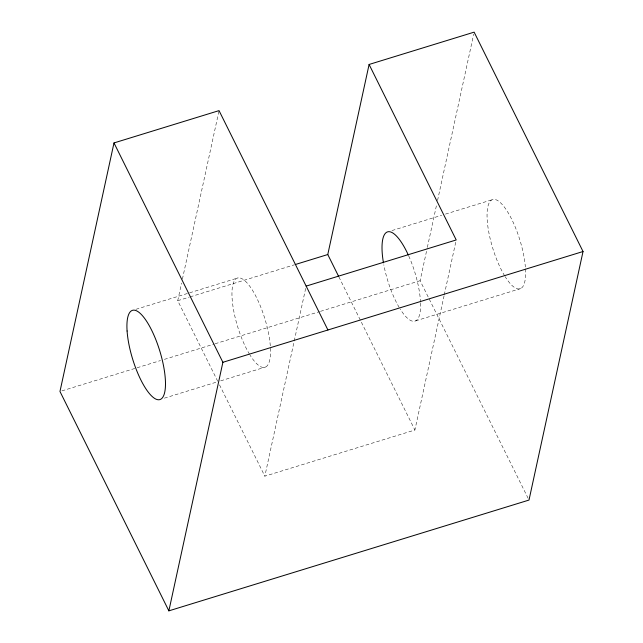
<?xml version="1.0" encoding="UTF-8"?>
<svg xmlns="http://www.w3.org/2000/svg" width="643" height="643" viewBox="0 0 643 643"><rect width="100%" height="100%" fill="white"/><g stroke="black" fill="none" stroke-linecap="round" stroke-linejoin="round"><path stroke-width="0.48" stroke-dasharray="3.21 2.41" d="M217.728 381.275L177.725 300.691L181.559 283.057M182.411 279.134L219.038 110.62M444.072 295.796L414.896 430.022L264.836 476.182L294.012 341.955M294.229 340.975L305.73 288.072M528.112 498.269L420.112 280.702L427.129 248.407M427.338 247.434L436.701 204.378M437.553 200.463L473.714 34.103M444.281 294.815L456 240.932M135.938 309.315L238.119 277.889M391.997 230.556L441.653 215.276M445.47 214.103L493.213 199.418M177.725 300.691L189.195 297.162M190.151 296.865L294.325 264.82M61.889 390.896L160.541 360.546M164.375 359.373L214.175 344.045M215.14 343.756L319.539 311.638M320.495 311.341L420.112 280.702M164.351 398.17L216.876 382.014M220.694 380.841L265.575 367.032M415.627 320.873L520.669 288.562M338.893 276.916L414.896 430.022M219.504 384.852L264.836 476.182M525.5 268.935A46.682 14.17 72.9 0 1 505.189 276.707M504.699 275.911A46.682 14.17 72.9 0 1 487.048 215.276A46.682 14.17 72.9 0 1 504.763 207.633A46.682 14.17 72.9 0 1 525.355 266.99M420.546 303.134A46.682 14.17 72.9 0 1 400.147 309.018M399.166 307.402A46.682 14.17 72.9 0 1 383.799 264.755M408.739 255.962A46.682 14.17 72.9 0 1 420.506 302.202M249.597 354.381A46.682 14.17 72.9 0 1 235.322 279.48A46.682 14.17 72.9 0 1 268.557 333.452A46.682 14.17 72.9 0 1 250.087 355.177"/><path stroke-width="0.96" d="M327.93 329.988L219.038 110.62L113.996 142.931L59.968 391.483L168.868 610.85L529.004 500.069L583.032 251.517L474.132 32.15L369.098 64.461L327.777 254.532L338.451 276.016M168.868 610.85L222.888 362.298L113.996 142.931M295.282 264.53L327.777 254.532M306.156 286.111L456.209 239.952L369.098 64.461M222.888 362.298L583.032 251.517M383.453 262.834A46.682 14.17 72.9 0 1 387.552 231.874A46.682 14.17 72.9 0 1 408.337 255.07M127.089 331A46.682 14.17 72.9 0 0 158.001 399.737A46.682 14.17 72.9 0 0 153.508 334.143A46.682 14.17 72.9 0 0 127.089 331"/></g></svg>
